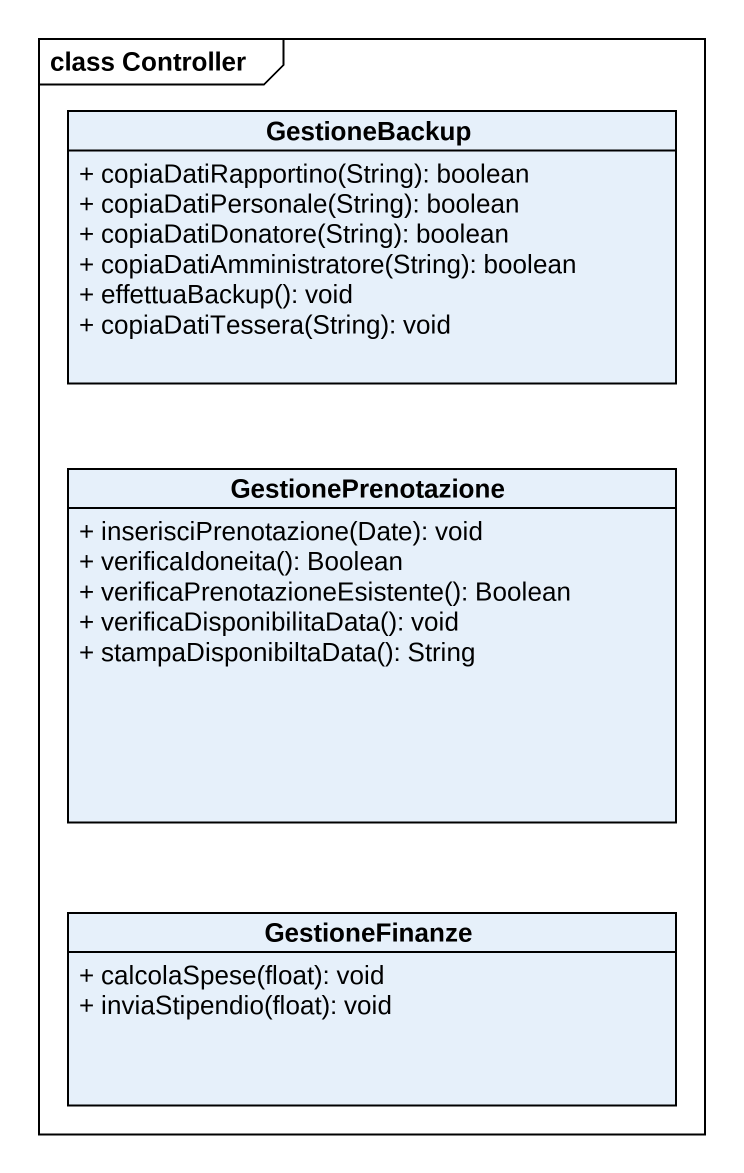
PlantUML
@startuml
mainframe class Controller
hide circle
hide empty members
skinparam classAttributeIconSize 0
class GestioneBackup {
  + copiaDatiRapportino(String): boolean
  + copiaDatiPersonale(String): boolean
  + copiaDatiDonatore(String): boolean
  + copiaDatiAmministratore(String): boolean
  + effettuaBackup(): void
  + copiaDatiTessera(String): void
}
class GestionePrenotazione {
  + inserisciPrenotazione(Date): void
  + verificaIdoneita(): Boolean
  + verificaPrenotazioneEsistente(): Boolean
  + verificaDisponibilitaData(): void
  + stampaDisponibiltaData(): String
}
class GestioneFinanze {
  + calcolaSpese(float): void
  + inviaStipendio(float): void
}
@enduml
